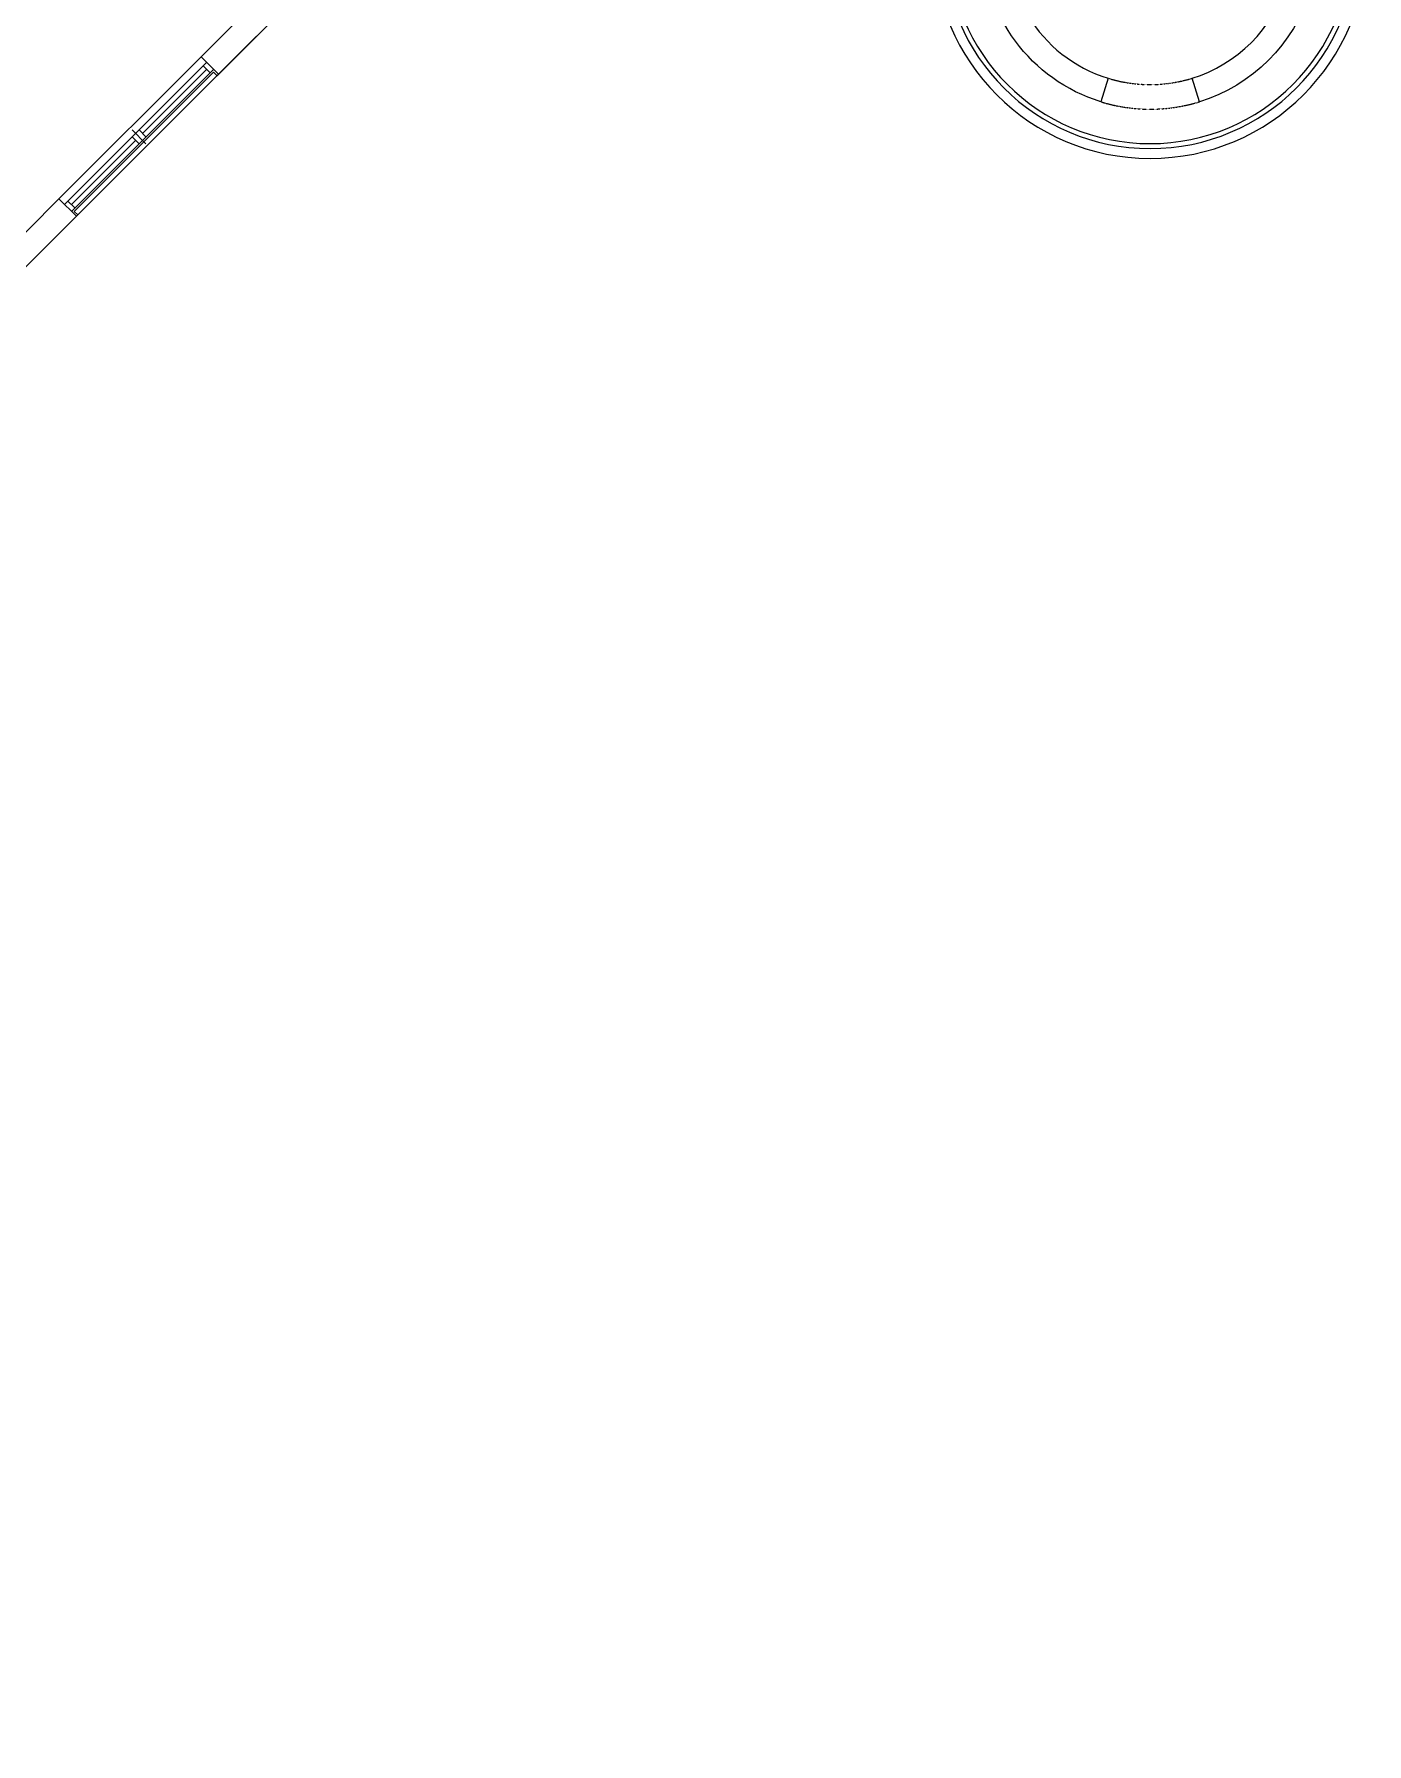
# Model space of a CAD drawing. Header units: millimetres. Extents: x 186805 to 449048, y 2167 to 51540.
# Drawn here: x 385198 to 398728, y 3234 to 20594 of the extents above; entities that cross this region are included whole.
import ezdxf

# ---------------------------------------------------------------- set-up
doc = ezdxf.new("R2010")
doc.units = ezdxf.units.MM
doc.linetypes.add('HIDDEN2', pattern=[0.1875, 0.125, -0.0625])
doc.layers.add('0-60x60-C', color=3, linetype='CONTINUOUS', lineweight=13)
for name, color, linetype in [('A-ABOV', 1, 'HIDDEN2'), ('A-ABOVE DOOR', 1, 'HIDDEN2'), ('A-CONC-BLDG', 6, 'CONTINUOUS'), ('A-CORNICHE', 9, 'CONTINUOUS'), ('a-wall', 140, 'CONTINUOUS'), ('A-WIND', 4, 'CONTINUOUS'), ('ALAN', 6, 'CONTINUOUS')]:
    doc.layers.add(name, color=color, linetype=linetype)

# ---------------------------------------------------------------- blocks, each defined once
blk = doc.blocks.new('A$C7C4A1575')
at = {"layer": 'A-ABOV', "color": 8}
for radius in [1700, 1450]:
    blk.add_arc((52495, 30000), radius, 72.8954, 107.1046, dxfattribs=at)
at = {"layer": 'A-ABOVE DOOR', "color": 8, "linetype": 'Continuous'}
for p, q in [((63397, 32788), (61954, 31346)), ((63574, 32611), (62131, 31169))]:
    blk.add_line(p, q, dxfattribs=at)
at = {"layer": 'A-CONC-BLDG', "color": 8}
for points in [[(51995, 31625), (52069, 31386, 0.248358), (51109, 30426), (50870, 30500, -0.248358)], [(52922, 31386), (52995, 31625, -0.329244), (54195, 30000), (54695, 30000), (54695, 29750), (53923, 29750, 0.377986)]]:
    blk.add_lwpolyline(points, format="xyb", close=True, dxfattribs=at)
at = {"layer": 'A-CORNICHE', "color": 8}
for radius in [2200, 2100, 2050]:
    blk.add_arc((52495, 30000), radius, 0, 270, dxfattribs=at)
at = {"layer": 'a-wall', "color": 8}
for p, q in [((64695, 34086), (63397, 32788)), ((63574, 32611), (64726, 33764)), ((63397, 32788), (63574, 32611)), ((60855, 30246), (61954, 31346)), ((61954, 31346), (62131, 31169)), ((62131, 31169), (61032, 30069))]:
    blk.add_line(p, q, dxfattribs=at)
at = {"layer": 'A-WIND', "color": 8}
for p, q in [((63446, 32739), (62004, 31296)), ((63446, 32739), (62004, 31296)), ((63517, 32668), (62075, 31225)), ((63517, 32668), (62075, 31225)), ((62796, 32017), (63446, 32668)), ((62796, 32017), (63446, 32668)), ((63482, 32633), (63411, 32703)), ((63482, 32633), (63411, 32703)), ((62075, 31296), (62725, 31947)), ((62075, 31296), (62725, 31947)), ((62690, 32053), (62831, 31911)), ((62690, 32053), (62831, 31911)), ((62760, 31911), (62690, 31982)), ((62760, 31911), (62690, 31982)), ((62831, 31982), (62760, 32053)), ((62831, 31982), (62760, 32053)), ((62110, 31261), (62039, 31332)), ((62110, 31261), (62039, 31332))]:
    blk.add_line(p, q, dxfattribs=at)
at = {"layer": 'ALAN', "color": 8}
blk.add_lwpolyline([(60643, 30034), (61969, 31360), (62004, 31324), (63418, 32739), (63383, 32774), (64695, 34086), (64695, 45150), (65870, 45150), (65870, 45100), (67870, 45100), (67870, 45150), (69570, 45150), (69570, 45100), (71570, 45100), (71570, 45150), (73270, 45150), (73270, 45100), (75270, 45100), (75270, 45150), (75543, 45150), (75686, 45007), (76075, 45396, -2.414214), (78479, 45396), (83783, 40093)], format="xyb", dxfattribs=at)
blk = doc.blocks.new('A$C32DD6ECA')
at = {"layer": '0-60x60-C', "color": 16, "xscale": 0.04183124983683228, "yscale": 0.04183124983683228, "zscale": 0.04183124983683228, "rotation": 180}
blk.add_blockref('A$C7C4A1575', (4397.08, 2202.64), dxfattribs=at)

msp = doc.modelspace()

# ---------------------------------------------------------------- block references
at = {"layer": '0-60x60-C', "color": 16, "xscale": 23.90557308239969, "yscale": 23.90557308239969, "zscale": 23.90557308239969}
msp.add_blockref('A$C32DD6ECA', (343908.2, -1123), dxfattribs=at)

doc.saveas('drawing.dxf')
